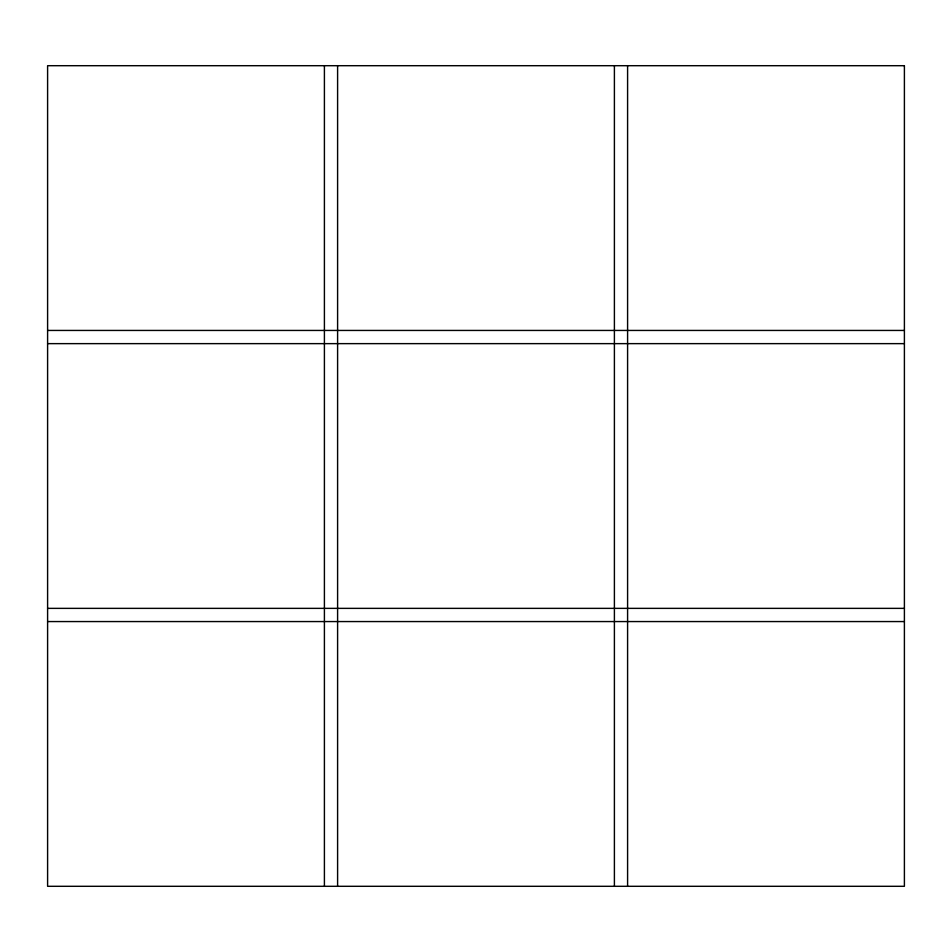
<?xml version="1.0" encoding="UTF-8"?>
<svg xmlns="http://www.w3.org/2000/svg" width="952" height="952" viewBox="0 0 952 952"><rect width="100%" height="100%" fill="white"/><g stroke="black" fill="none" stroke-linecap="round" stroke-linejoin="round"><path stroke-width="1.43" d="M47.6 330.439L904.4 330.439M47.6 343.636L904.4 343.636M47.6 608.364L904.4 608.364M47.6 621.561L904.4 621.561M627.594 65.7L627.594 886.3M614.397 65.7L614.397 886.3M337.603 65.7L337.603 886.3M324.406 65.7L324.406 886.3M904.4 65.7L47.6 65.7L47.6 886.3L904.4 886.3L904.4 65.7"/></g></svg>
